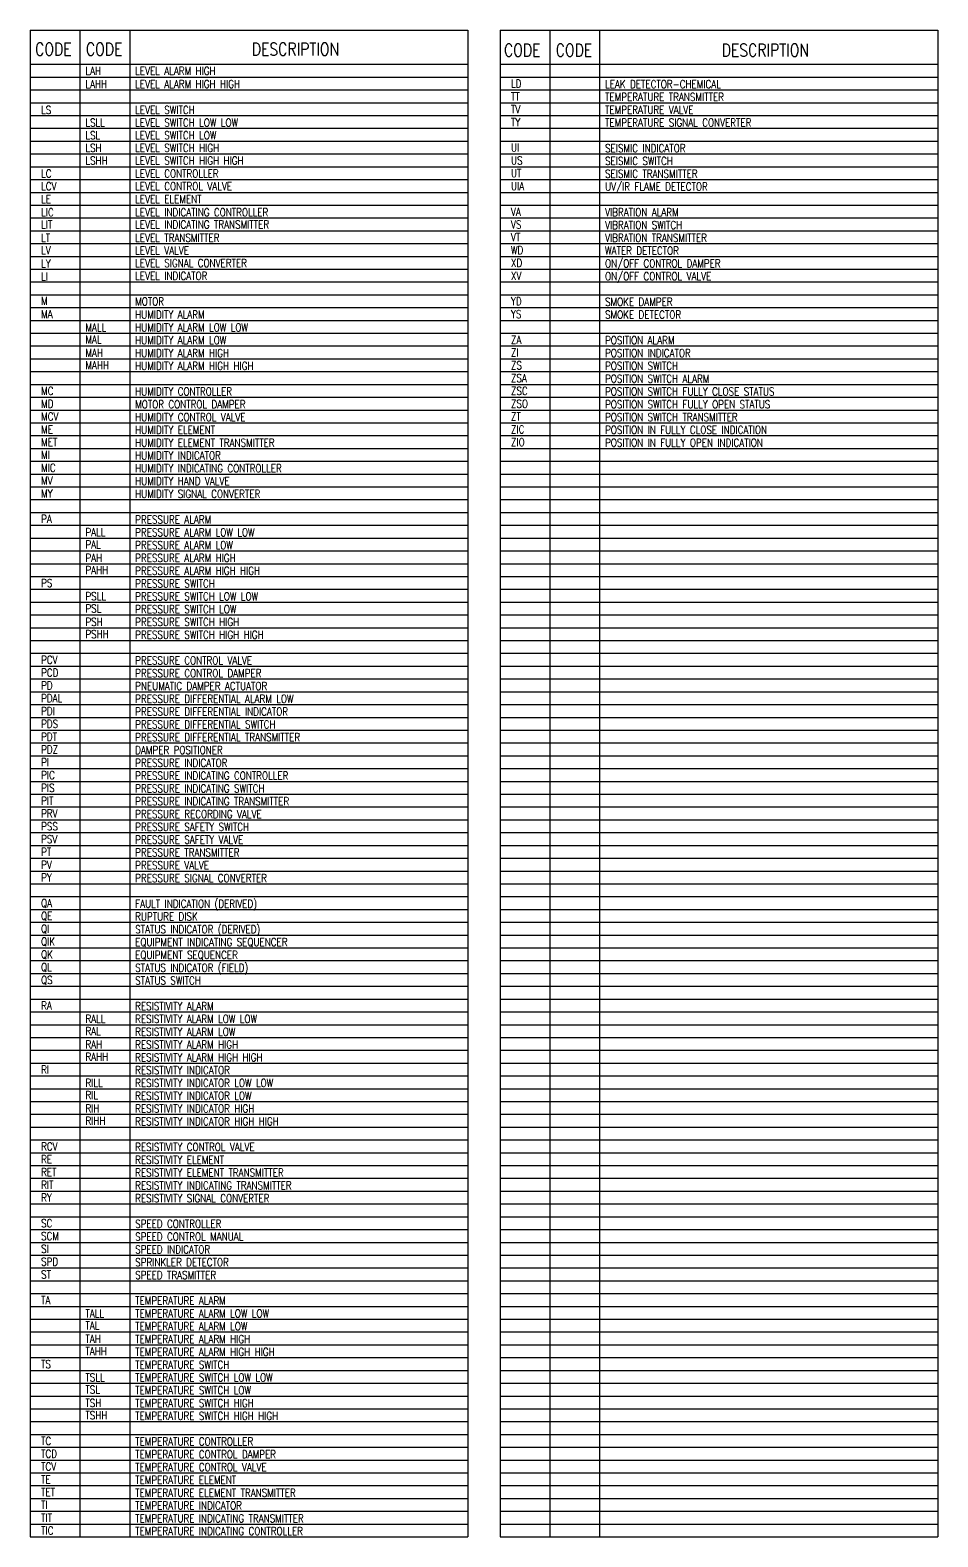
# Model space of a CAD drawing. Header units: millimetres. Extents: x 63 to 682, y 56 to 539.
# Drawn here: x 399 to 682.4, y 56 to 526.6 of the extents above; entities that cross this region are included whole.
import ezdxf

# ---------------------------------------------------------------- set-up
doc = ezdxf.new("R2010")
doc.units = ezdxf.units.MM
doc.header["$LTSCALE"] = 10
for name, color, linetype in [('MD-IS-2023-01-30', 10, 'Continuous'), ('XFAC-O-IS-001$0$M-DETL-02', 2, 'Continuous'), ('XFAC-O-IS-001$0$M-DETL-05', 5, 'Continuous'), ('XFAC-O-IS-001$0$M-DETL-TXT', 4, 'Continuous')]:
    doc.layers.add(name, color=color, linetype=linetype)
doc.styles.add('XFAC-O-IS-001$0$AA-TXT', font='simplex.shx', dxfattribs={"width": 0.8, "bigfont": 'CHINA.shx'})
doc.styles.add('XFAC-O-IS-001$0$BB-TXT', font='romand.shx', dxfattribs={"width": 0.8})

# ---------------------------------------------------------------- blocks, each defined once
blk = doc.blocks.new('XFAC-O-IS-001')
at = {"layer": 'XFAC-O-IS-001$0$M-DETL-02'}
for p, q in [((414.51, 526.62), (414.51, 55.95)), ((430.05, 526.62), (430.05, 55.95)), ((561.23, 526.62), (561.23, 55.95)), ((576.76, 526.62), (576.76, 55.95)), ((398.97, 511.95), (535.69, 511.95)), ((545.69, 511.95), (682.4, 511.95)), ((398.97, 507.95), (535.69, 507.95)), ((398.97, 503.95), (535.69, 503.95)), ((545.69, 507.95), (682.4, 507.95)), ((545.69, 503.95), (682.4, 503.95)), ((398.97, 499.95), (535.69, 499.95)), ((545.69, 499.95), (682.4, 499.95)), ((398.97, 495.95), (535.69, 495.95)), ((545.69, 495.95), (682.4, 495.95)), ((398.97, 491.95), (535.69, 491.95)), ((545.69, 491.95), (682.4, 491.95)), ((398.97, 487.95), (535.69, 487.95)), ((545.69, 487.95), (682.4, 487.95)), ((398.97, 483.95), (535.69, 483.95)), ((545.69, 483.95), (682.4, 483.95)), ((398.97, 479.95), (535.69, 479.95)), ((398.97, 475.95), (535.69, 475.95)), ((545.69, 479.95), (682.4, 479.95)), ((545.69, 475.95), (682.4, 475.95)), ((398.97, 471.95), (535.69, 471.95)), ((545.69, 471.95), (682.4, 471.95)), ((398.97, 467.95), (535.69, 467.95)), ((545.69, 467.95), (682.4, 467.95)), ((398.97, 463.95), (535.69, 463.95)), ((545.69, 463.95), (682.4, 463.95)), ((398.97, 459.95), (535.69, 459.95)), ((545.69, 459.95), (682.4, 459.95)), ((398.97, 455.95), (535.69, 455.95)), ((398.97, 451.95), (535.69, 451.95)), ((545.69, 455.95), (682.4, 455.95)), ((545.69, 451.95), (682.4, 451.95)), ((398.97, 447.95), (535.69, 447.95)), ((545.69, 447.95), (682.4, 447.95)), ((398.97, 443.95), (535.69, 443.95)), ((545.69, 443.95), (682.4, 443.95)), ((398.97, 439.95), (535.69, 439.95)), ((545.69, 439.95), (682.4, 439.95)), ((398.97, 435.95), (535.69, 435.95)), ((545.69, 435.95), (682.4, 435.95)), ((398.97, 431.95), (535.69, 431.95)), ((545.69, 431.95), (682.4, 431.95)), ((398.97, 427.95), (535.69, 427.95)), ((398.97, 423.95), (535.69, 423.95)), ((545.69, 427.95), (682.4, 427.95)), ((545.69, 423.95), (682.4, 423.95)), ((398.97, 419.95), (535.69, 419.95)), ((545.69, 419.95), (682.4, 419.95)), ((398.97, 415.95), (535.69, 415.95)), ((545.69, 415.95), (682.4, 415.95)), ((398.97, 411.95), (535.69, 411.95)), ((545.69, 411.95), (682.4, 411.95)), ((398.97, 407.95), (535.69, 407.95)), ((545.69, 407.95), (682.4, 407.95)), ((398.97, 403.95), (535.69, 403.95)), ((545.69, 403.95), (682.4, 403.95)), ((398.97, 399.95), (535.69, 399.95)), ((398.97, 395.95), (535.69, 395.95)), ((545.69, 399.95), (682.4, 399.95)), ((545.69, 395.95), (682.4, 395.95)), ((398.97, 391.95), (535.69, 391.95)), ((545.69, 391.95), (682.4, 391.95)), ((398.97, 387.95), (535.69, 387.95)), ((545.69, 387.95), (682.4, 387.95)), ((398.97, 383.95), (535.69, 383.95)), ((545.69, 383.95), (682.4, 383.95)), ((398.97, 379.95), (535.69, 379.95)), ((545.69, 379.95), (682.4, 379.95)), ((398.97, 375.95), (535.69, 375.95)), ((398.97, 371.95), (535.69, 371.95)), ((545.69, 375.95), (682.4, 375.95)), ((545.69, 371.95), (682.4, 371.95)), ((398.97, 367.95), (535.69, 367.95)), ((545.69, 367.95), (682.4, 367.95)), ((398.97, 363.95), (535.69, 363.95)), ((545.69, 363.95), (682.4, 363.95)), ((398.97, 359.95), (535.69, 359.95)), ((545.69, 359.95), (682.4, 359.95)), ((398.97, 355.95), (535.69, 355.95)), ((545.69, 355.95), (682.4, 355.95)), ((398.97, 351.95), (535.69, 351.95)), ((545.69, 351.95), (682.4, 351.95)), ((398.97, 347.95), (535.69, 347.95)), ((398.97, 343.95), (535.69, 343.95)), ((545.69, 347.95), (682.4, 347.95)), ((545.69, 343.95), (682.4, 343.95)), ((398.97, 339.95), (535.69, 339.95)), ((545.69, 339.95), (682.4, 339.95)), ((398.97, 335.95), (535.69, 335.95)), ((545.69, 335.95), (682.4, 335.95)), ((398.97, 331.95), (535.69, 331.95)), ((545.69, 331.95), (682.4, 331.95)), ((398.97, 327.95), (535.69, 327.95)), ((545.69, 327.95), (682.4, 327.95)), ((398.97, 323.95), (535.69, 323.95)), ((545.69, 323.95), (682.4, 323.95)), ((398.97, 319.95), (535.69, 319.95)), ((398.97, 315.95), (535.69, 315.95)), ((545.69, 319.95), (682.4, 319.95)), ((545.69, 315.95), (682.4, 315.95)), ((398.97, 311.95), (535.69, 311.95)), ((545.69, 311.95), (682.4, 311.95)), ((398.97, 307.95), (535.69, 307.95)), ((545.69, 307.95), (682.4, 307.95)), ((398.97, 303.95), (535.69, 303.95)), ((545.69, 303.95), (682.4, 303.95)), ((398.97, 299.95), (535.69, 299.95)), ((545.69, 299.95), (682.4, 299.95)), ((398.97, 295.95), (535.69, 295.95)), ((398.97, 291.95), (535.69, 291.95)), ((545.69, 295.95), (682.4, 295.95)), ((545.69, 291.95), (682.4, 291.95)), ((398.97, 287.95), (535.69, 287.95)), ((545.69, 287.95), (682.4, 287.95)), ((398.97, 283.95), (535.69, 283.95)), ((545.69, 283.95), (682.4, 283.95)), ((398.97, 279.95), (535.69, 279.95)), ((545.69, 279.95), (682.4, 279.95)), ((398.97, 275.95), (535.69, 275.95)), ((545.69, 275.95), (682.4, 275.95)), ((398.97, 271.95), (535.69, 271.95)), ((545.69, 271.95), (682.4, 271.95)), ((398.97, 267.95), (535.69, 267.95)), ((398.97, 263.95), (535.69, 263.95)), ((545.69, 267.95), (682.4, 267.95)), ((545.69, 263.95), (682.4, 263.95)), ((398.97, 259.95), (535.69, 259.95)), ((545.69, 259.95), (682.4, 259.95)), ((398.97, 255.95), (535.69, 255.95)), ((545.69, 255.95), (682.4, 255.95)), ((398.97, 251.95), (535.69, 251.95)), ((545.69, 251.95), (682.4, 251.95)), ((398.97, 247.95), (535.69, 247.95)), ((545.69, 247.95), (682.4, 247.95)), ((398.97, 243.95), (535.69, 243.95)), ((545.69, 243.95), (682.4, 243.95)), ((398.97, 239.95), (535.69, 239.95)), ((398.97, 235.95), (535.69, 235.95)), ((545.69, 239.95), (682.4, 239.95)), ((545.69, 235.95), (682.4, 235.95)), ((398.97, 231.95), (535.69, 231.95)), ((545.69, 231.95), (682.4, 231.95)), ((398.97, 227.95), (535.69, 227.95)), ((545.69, 227.95), (682.4, 227.95)), ((398.97, 223.95), (535.69, 223.95)), ((545.69, 223.95), (682.4, 223.95)), ((398.97, 219.95), (535.69, 219.95)), ((545.69, 219.95), (682.4, 219.95)), ((398.97, 215.95), (535.69, 215.95)), ((398.97, 211.95), (535.69, 211.95)), ((545.69, 215.95), (682.4, 215.95)), ((545.69, 211.95), (682.4, 211.95)), ((398.97, 207.95), (535.69, 207.95)), ((545.69, 207.95), (682.4, 207.95)), ((398.97, 203.95), (535.69, 203.95)), ((545.69, 203.95), (682.4, 203.95)), ((398.97, 199.95), (535.69, 199.95)), ((545.69, 199.95), (682.4, 199.95)), ((398.97, 195.95), (535.69, 195.95)), ((545.69, 195.95), (682.4, 195.95)), ((398.97, 191.95), (535.69, 191.95)), ((545.69, 191.95), (682.4, 191.95)), ((398.97, 187.95), (535.69, 187.95)), ((398.97, 183.95), (535.69, 183.95)), ((545.69, 187.95), (682.4, 187.95)), ((545.69, 183.95), (682.4, 183.95)), ((398.97, 179.95), (535.69, 179.95)), ((545.69, 179.95), (682.4, 179.95)), ((398.97, 175.95), (535.69, 175.95)), ((545.69, 175.95), (682.4, 175.95)), ((398.97, 171.95), (535.69, 171.95)), ((545.69, 171.95), (682.4, 171.95)), ((398.97, 167.95), (535.69, 167.95)), ((545.69, 167.95), (682.4, 167.95)), ((398.97, 163.95), (535.69, 163.95)), ((545.69, 163.95), (682.4, 163.95)), ((398.97, 159.95), (535.69, 159.95)), ((398.97, 155.95), (535.69, 155.95)), ((545.69, 159.95), (682.4, 159.95)), ((545.69, 155.95), (682.4, 155.95)), ((398.97, 151.95), (535.69, 151.95)), ((545.69, 151.95), (682.4, 151.95)), ((398.97, 147.95), (535.69, 147.95)), ((545.69, 147.95), (682.4, 147.95)), ((398.97, 143.95), (535.69, 143.95)), ((545.69, 143.95), (682.4, 143.95)), ((398.97, 139.95), (535.69, 139.95)), ((545.69, 139.95), (682.4, 139.95)), ((398.97, 135.95), (535.69, 135.95)), ((398.97, 131.95), (535.69, 131.95)), ((545.69, 135.95), (682.4, 135.95)), ((545.69, 131.95), (682.4, 131.95)), ((398.97, 127.95), (535.69, 127.95)), ((545.69, 127.95), (682.4, 127.95)), ((398.97, 123.95), (535.69, 123.95)), ((545.69, 123.95), (682.4, 123.95)), ((398.97, 119.95), (535.69, 119.95)), ((545.69, 119.95), (682.4, 119.95)), ((398.97, 115.95), (535.69, 115.95)), ((545.69, 115.95), (682.4, 115.95)), ((398.97, 111.95), (535.69, 111.95)), ((545.69, 111.95), (682.4, 111.95)), ((398.97, 107.95), (535.69, 107.95)), ((398.97, 103.95), (535.69, 103.95)), ((545.69, 107.95), (682.4, 107.95)), ((545.69, 103.95), (682.4, 103.95)), ((398.97, 99.95), (535.69, 99.95)), ((545.69, 99.95), (682.4, 99.95)), ((398.97, 95.95), (535.69, 95.95)), ((545.69, 95.95), (682.4, 95.95)), ((398.97, 91.95), (535.69, 91.95)), ((545.69, 91.95), (682.4, 91.95)), ((398.97, 87.95), (535.69, 87.95)), ((545.69, 87.95), (682.4, 87.95)), ((398.97, 83.95), (535.69, 83.95)), ((545.69, 83.95), (682.4, 83.95)), ((398.97, 79.95), (535.69, 79.95)), ((398.97, 75.95), (535.69, 75.95)), ((545.69, 79.95), (682.4, 79.95)), ((545.69, 75.95), (682.4, 75.95)), ((398.97, 71.95), (535.69, 71.95)), ((545.69, 71.95), (682.4, 71.95)), ((398.97, 67.95), (535.69, 67.95)), ((545.69, 67.95), (682.4, 67.95)), ((398.97, 63.95), (535.69, 63.95)), ((545.69, 63.95), (682.4, 63.95)), ((398.97, 59.95), (535.69, 59.95)), ((545.69, 59.95), (682.4, 59.95))]:
    blk.add_line(p, q, dxfattribs=at)
at = {"layer": 'XFAC-O-IS-001$0$M-DETL-05'}
for p, q in [((398.97, 526.62), (535.69, 526.62)), ((398.97, 526.62), (398.97, 55.95)), ((535.69, 526.62), (535.69, 55.95)), ((545.69, 526.62), (545.69, 55.95)), ((545.69, 526.62), (682.4, 526.62)), ((682.4, 526.62), (682.4, 55.95)), ((398.97, 515.95), (535.69, 515.95)), ((545.69, 515.95), (682.4, 515.95)), ((398.97, 55.95), (535.69, 55.95)), ((545.69, 55.95), (682.4, 55.95))]:
    blk.add_line(p, q, dxfattribs=at)
at = {"layer": 'XFAC-O-IS-001$0$M-DETL-TXT', "width": 0.8}
for s, height, style, p in [('CODE', 4, 'XFAC-O-IS-001$0$BB-TXT', (400.53, 518.68)), ('CODE', 4, 'XFAC-O-IS-001$0$BB-TXT', (416.38, 518.68)), ('DESCRIPTION', 4, 'XFAC-O-IS-001$0$BB-TXT', (468.18, 518.68)), ('CODE', 4, 'XFAC-O-IS-001$0$BB-TXT', (546.93, 518.37)), ('CODE', 4, 'XFAC-O-IS-001$0$BB-TXT', (563.09, 518.37)), ('DESCRIPTION', 4, 'XFAC-O-IS-001$0$BB-TXT', (614.9, 518.37)), ('LAH', 2.5, 'XFAC-O-IS-001$0$AA-TXT', (416.23, 512.63)), ('LEVEL ALARM HIGH', 2.5, 'XFAC-O-IS-001$0$AA-TXT', (431.77, 512.63)), ('LAHH', 2.5, 'XFAC-O-IS-001$0$AA-TXT', (416.23, 508.54)), ('LEVEL ALARM HIGH HIGH', 2.5, 'XFAC-O-IS-001$0$AA-TXT', (431.77, 508.54)), ('LD', 2.5, 'XFAC-O-IS-001$0$AA-TXT', (549.11, 508.66)), ('LEAK DETECTOR-CHEMICAL', 2.5, 'XFAC-O-IS-001$0$AA-TXT', (578.49, 508.49)), ('TT', 2.5, 'XFAC-O-IS-001$0$AA-TXT', (549.11, 504.66)), ('TEMPERATURE TRANSMITTER', 2.5, 'XFAC-O-IS-001$0$AA-TXT', (578.49, 504.49)), ('LS', 2.5, 'XFAC-O-IS-001$0$AA-TXT', (402.4, 500.43)), ('LSLL', 2.5, 'XFAC-O-IS-001$0$AA-TXT', (416.23, 496.47)), ('LEVEL SWITCH', 2.5, 'XFAC-O-IS-001$0$AA-TXT', (431.77, 500.43)), ('LEVEL SWITCH LOW LOW', 2.5, 'XFAC-O-IS-001$0$AA-TXT', (431.77, 496.47)), ('TV', 2.5, 'XFAC-O-IS-001$0$AA-TXT', (549.11, 500.66)), ('TY', 2.5, 'XFAC-O-IS-001$0$AA-TXT', (549.11, 496.66)), ('TEMPERATURE VALVE', 2.5, 'XFAC-O-IS-001$0$AA-TXT', (578.49, 500.49)), ('TEMPERATURE SIGNAL CONVERTER', 2.5, 'XFAC-O-IS-001$0$AA-TXT', (578.49, 496.49)), ('LSL', 2.5, 'XFAC-O-IS-001$0$AA-TXT', (416.23, 492.52)), ('LEVEL SWITCH LOW', 2.5, 'XFAC-O-IS-001$0$AA-TXT', (431.77, 492.52)), ('LSH', 2.5, 'XFAC-O-IS-001$0$AA-TXT', (416.23, 488.57)), ('LEVEL SWITCH HIGH', 2.5, 'XFAC-O-IS-001$0$AA-TXT', (431.77, 488.57)), ('UI', 2.5, 'XFAC-O-IS-001$0$AA-TXT', (549.11, 488.66)), ('SEISMIC INDICATOR', 2.5, 'XFAC-O-IS-001$0$AA-TXT', (578.49, 488.49)), ('LSHH', 2.5, 'XFAC-O-IS-001$0$AA-TXT', (416.23, 484.61)), ('LEVEL SWITCH HIGH HIGH', 2.5, 'XFAC-O-IS-001$0$AA-TXT', (431.77, 484.61)), ('US', 2.5, 'XFAC-O-IS-001$0$AA-TXT', (549.11, 484.66)), ('SEISMIC SWITCH', 2.5, 'XFAC-O-IS-001$0$AA-TXT', (578.49, 484.49)), ('LC', 2.5, 'XFAC-O-IS-001$0$AA-TXT', (402.4, 480.56)), ('LEVEL CONTROLLER', 2.5, 'XFAC-O-IS-001$0$AA-TXT', (431.77, 480.56)), ('UT', 2.5, 'XFAC-O-IS-001$0$AA-TXT', (549.11, 480.66)), ('SEISMIC TRANSMITTER', 2.5, 'XFAC-O-IS-001$0$AA-TXT', (578.49, 480.49)), ('LCV', 2.5, 'XFAC-O-IS-001$0$AA-TXT', (402.4, 476.59)), ('LEVEL CONTROL VALVE', 2.5, 'XFAC-O-IS-001$0$AA-TXT', (431.77, 476.59)), ('UIA', 2.5, 'XFAC-O-IS-001$0$AA-TXT', (549.11, 476.66)), ('UV/IR FLAME DETECTOR', 2.5, 'XFAC-O-IS-001$0$AA-TXT', (578.49, 476.49)), ('LE', 2.5, 'XFAC-O-IS-001$0$AA-TXT', (402.4, 472.61)), ('LIC', 2.5, 'XFAC-O-IS-001$0$AA-TXT', (402.4, 468.46)), ('LEVEL ELEMENT', 2.5, 'XFAC-O-IS-001$0$AA-TXT', (431.77, 472.61)), ('LEVEL INDICATING CONTROLLER', 2.5, 'XFAC-O-IS-001$0$AA-TXT', (431.77, 468.46)), ('VA', 2.5, 'XFAC-O-IS-001$0$AA-TXT', (549.11, 468.66)), ('VIBRATION ALARM', 2.5, 'XFAC-O-IS-001$0$AA-TXT', (578.49, 468.49)), ('LIT', 2.5, 'XFAC-O-IS-001$0$AA-TXT', (402.4, 464.66)), ('LEVEL INDICATING TRANSMITTER', 2.5, 'XFAC-O-IS-001$0$AA-TXT', (431.77, 464.66)), ('VS', 2.5, 'XFAC-O-IS-001$0$AA-TXT', (549.11, 464.66)), ('VIBRATION SWITCH', 2.5, 'XFAC-O-IS-001$0$AA-TXT', (578.49, 464.49)), ('LT', 2.5, 'XFAC-O-IS-001$0$AA-TXT', (402.4, 460.46)), ('LEVEL TRANSMITTER', 2.5, 'XFAC-O-IS-001$0$AA-TXT', (431.77, 460.52)), ('VT', 2.5, 'XFAC-O-IS-001$0$AA-TXT', (549.11, 460.66)), ('VIBRATION TRANSMITTER', 2.5, 'XFAC-O-IS-001$0$AA-TXT', (578.49, 460.49)), ('LV', 2.5, 'XFAC-O-IS-001$0$AA-TXT', (402.4, 456.66)), ('LEVEL VALVE', 2.5, 'XFAC-O-IS-001$0$AA-TXT', (431.77, 456.57)), ('WD', 2.5, 'XFAC-O-IS-001$0$AA-TXT', (549.11, 456.66)), ('WATER DETECTOR', 2.5, 'XFAC-O-IS-001$0$AA-TXT', (578.49, 456.49)), ('LY', 2.5, 'XFAC-O-IS-001$0$AA-TXT', (402.4, 452.43)), ('LEVEL SIGNAL CONVERTER', 2.5, 'XFAC-O-IS-001$0$AA-TXT', (431.77, 452.61)), ('XD', 2.5, 'XFAC-O-IS-001$0$AA-TXT', (549.11, 452.66)), ('ON/OFF CONTROL DAMPER', 2.5, 'XFAC-O-IS-001$0$AA-TXT', (578.49, 452.49)), ('LI', 2.5, 'XFAC-O-IS-001$0$AA-TXT', (402.4, 448.43)), ('LEVEL INDICATOR', 2.5, 'XFAC-O-IS-001$0$AA-TXT', (431.77, 448.61)), ('XV', 2.5, 'XFAC-O-IS-001$0$AA-TXT', (549.11, 448.66)), ('ON/OFF CONTROL VALVE', 2.5, 'XFAC-O-IS-001$0$AA-TXT', (578.49, 448.49)), ('M', 2.5, 'XFAC-O-IS-001$0$AA-TXT', (402.4, 440.78)), ('MOTOR', 2.5, 'XFAC-O-IS-001$0$AA-TXT', (431.77, 440.61)), ('YD', 2.5, 'XFAC-O-IS-001$0$AA-TXT', (549.11, 440.66)), ('SMOKE DAMPER', 2.5, 'XFAC-O-IS-001$0$AA-TXT', (578.49, 440.49)), ('MA', 2.5, 'XFAC-O-IS-001$0$AA-TXT', (402.4, 436.66)), ('HUMIDITY ALARM', 2.5, 'XFAC-O-IS-001$0$AA-TXT', (431.77, 436.49)), ('YS', 2.5, 'XFAC-O-IS-001$0$AA-TXT', (549.11, 436.66)), ('SMOKE DETECTOR', 2.5, 'XFAC-O-IS-001$0$AA-TXT', (578.49, 436.49)), ('MALL', 2.5, 'XFAC-O-IS-001$0$AA-TXT', (416.23, 432.52)), ('HUMIDITY ALARM LOW LOW', 2.5, 'XFAC-O-IS-001$0$AA-TXT', (431.77, 432.49)), ('MAL', 2.5, 'XFAC-O-IS-001$0$AA-TXT', (416.23, 428.69)), ('HUMIDITY ALARM LOW', 2.5, 'XFAC-O-IS-001$0$AA-TXT', (431.77, 428.49)), ('ZA', 2.5, 'XFAC-O-IS-001$0$AA-TXT', (549.11, 428.66)), ('POSITION ALARM', 2.5, 'XFAC-O-IS-001$0$AA-TXT', (578.49, 428.49)), ('MAH', 2.5, 'XFAC-O-IS-001$0$AA-TXT', (416.23, 424.52)), ('HUMIDITY ALARM HIGH', 2.5, 'XFAC-O-IS-001$0$AA-TXT', (431.77, 424.49)), ('ZI', 2.5, 'XFAC-O-IS-001$0$AA-TXT', (549.11, 424.66)), ('POSITION INDICATOR', 2.5, 'XFAC-O-IS-001$0$AA-TXT', (578.49, 424.49)), ('MAHH', 2.5, 'XFAC-O-IS-001$0$AA-TXT', (416.23, 420.69)), ('HUMIDITY ALARM HIGH HIGH', 2.5, 'XFAC-O-IS-001$0$AA-TXT', (431.77, 420.49)), ('ZS', 2.5, 'XFAC-O-IS-001$0$AA-TXT', (549.11, 420.66)), ('ZSA', 2.5, 'XFAC-O-IS-001$0$AA-TXT', (549.11, 416.66)), ('POSITION SWITCH', 2.5, 'XFAC-O-IS-001$0$AA-TXT', (578.49, 420.49)), ('POSITION SWITCH ALARM', 2.5, 'XFAC-O-IS-001$0$AA-TXT', (578.49, 416.49)), ('MC', 2.5, 'XFAC-O-IS-001$0$AA-TXT', (402.4, 412.66)), ('HUMIDITY CONTROLLER', 2.5, 'XFAC-O-IS-001$0$AA-TXT', (431.77, 412.49)), ('ZSC', 2.5, 'XFAC-O-IS-001$0$AA-TXT', (549.11, 412.66)), ('POSITION SWITCH FULLY CLOSE STATUS', 2.5, 'XFAC-O-IS-001$0$AA-TXT', (578.49, 412.49)), ('MD', 2.5, 'XFAC-O-IS-001$0$AA-TXT', (402.4, 408.66)), ('MOTOR CONTROL DAMPER', 2.5, 'XFAC-O-IS-001$0$AA-TXT', (431.77, 408.49)), ('ZSO', 2.5, 'XFAC-O-IS-001$0$AA-TXT', (549.11, 408.66)), ('POSITION SWITCH FULLY OPEN STATUS', 2.5, 'XFAC-O-IS-001$0$AA-TXT', (578.49, 408.49)), ('MCV', 2.5, 'XFAC-O-IS-001$0$AA-TXT', (402.4, 404.66)), ('HUMIDITY CONTROL VALVE', 2.5, 'XFAC-O-IS-001$0$AA-TXT', (431.77, 404.49)), ('ZT', 2.5, 'XFAC-O-IS-001$0$AA-TXT', (549.11, 404.66)), ('POSITION SWITCH TRANSMITTER', 2.5, 'XFAC-O-IS-001$0$AA-TXT', (578.49, 404.49)), ('ME', 2.5, 'XFAC-O-IS-001$0$AA-TXT', (402.4, 400.66)), ('HUMIDITY ELEMENT', 2.5, 'XFAC-O-IS-001$0$AA-TXT', (431.77, 400.49)), ('ZIC', 2.5, 'XFAC-O-IS-001$0$AA-TXT', (549.11, 400.66)), ('POSITION IN FULLY CLOSE INDICATION', 2.5, 'XFAC-O-IS-001$0$AA-TXT', (578.49, 400.49)), ('MET', 2.5, 'XFAC-O-IS-001$0$AA-TXT', (402.4, 396.66)), ('HUMIDITY ELEMENT TRANSMITTER', 2.5, 'XFAC-O-IS-001$0$AA-TXT', (431.77, 396.49)), ('ZIO', 2.5, 'XFAC-O-IS-001$0$AA-TXT', (549.11, 396.66)), ('POSITION IN FULLY OPEN INDICATION', 2.5, 'XFAC-O-IS-001$0$AA-TXT', (578.49, 396.49)), ('MI', 2.5, 'XFAC-O-IS-001$0$AA-TXT', (402.4, 392.66)), ('MIC', 2.5, 'XFAC-O-IS-001$0$AA-TXT', (402.4, 388.66)), ('HUMIDITY INDICATOR', 2.5, 'XFAC-O-IS-001$0$AA-TXT', (431.77, 392.49)), ('HUMIDITY INDICATING CONTROLLER', 2.5, 'XFAC-O-IS-001$0$AA-TXT', (431.77, 388.49)), ('MV', 2.5, 'XFAC-O-IS-001$0$AA-TXT', (402.4, 384.66)), ('HUMIDITY HAND VALVE', 2.5, 'XFAC-O-IS-001$0$AA-TXT', (431.77, 384.49)), ('MY', 2.5, 'XFAC-O-IS-001$0$AA-TXT', (402.4, 380.66)), ('HUMIDITY SIGNAL CONVERTER', 2.5, 'XFAC-O-IS-001$0$AA-TXT', (431.77, 380.49)), ('PA', 2.5, 'XFAC-O-IS-001$0$AA-TXT', (402.4, 372.66)), ('PRESSURE ALARM', 2.5, 'XFAC-O-IS-001$0$AA-TXT', (431.77, 372.49)), ('PALL', 2.5, 'XFAC-O-IS-001$0$AA-TXT', (416.23, 368.52)), ('PAL', 2.5, 'XFAC-O-IS-001$0$AA-TXT', (416.23, 364.69)), ('PRESSURE ALARM LOW LOW', 2.5, 'XFAC-O-IS-001$0$AA-TXT', (431.77, 368.49)), ('PAH', 2.5, 'XFAC-O-IS-001$0$AA-TXT', (416.23, 360.52)), ('PRESSURE ALARM LOW', 2.5, 'XFAC-O-IS-001$0$AA-TXT', (431.77, 364.49)), ('PRESSURE ALARM HIGH', 2.5, 'XFAC-O-IS-001$0$AA-TXT', (431.77, 360.49)), ('PAHH', 2.5, 'XFAC-O-IS-001$0$AA-TXT', (416.23, 356.69)), ('PRESSURE ALARM HIGH HIGH', 2.5, 'XFAC-O-IS-001$0$AA-TXT', (431.77, 356.49)), ('PS', 2.5, 'XFAC-O-IS-001$0$AA-TXT', (402.4, 352.66)), ('PRESSURE SWITCH', 2.5, 'XFAC-O-IS-001$0$AA-TXT', (431.77, 352.49)), ('PSLL', 2.5, 'XFAC-O-IS-001$0$AA-TXT', (416.23, 348.52)), ('PRESSURE SWITCH LOW LOW', 2.5, 'XFAC-O-IS-001$0$AA-TXT', (431.77, 348.49)), ('PSL', 2.5, 'XFAC-O-IS-001$0$AA-TXT', (416.23, 344.69)), ('PRESSURE SWITCH LOW', 2.5, 'XFAC-O-IS-001$0$AA-TXT', (431.77, 344.49)), ('PSH', 2.5, 'XFAC-O-IS-001$0$AA-TXT', (416.23, 340.52)), ('PSHH', 2.5, 'XFAC-O-IS-001$0$AA-TXT', (416.23, 336.69)), ('PRESSURE SWITCH HIGH', 2.5, 'XFAC-O-IS-001$0$AA-TXT', (431.77, 340.49)), ('PRESSURE SWITCH HIGH HIGH', 2.5, 'XFAC-O-IS-001$0$AA-TXT', (431.77, 336.49)), ('PCV', 2.5, 'XFAC-O-IS-001$0$AA-TXT', (402.4, 328.66)), ('PRESSURE CONTROL VALVE', 2.5, 'XFAC-O-IS-001$0$AA-TXT', (431.77, 328.49)), ('PCD', 2.5, 'XFAC-O-IS-001$0$AA-TXT', (402.4, 324.66)), ('PRESSURE CONTROL DAMPER', 2.5, 'XFAC-O-IS-001$0$AA-TXT', (431.77, 324.49)), ('PD', 2.5, 'XFAC-O-IS-001$0$AA-TXT', (402.4, 320.66)), ('PNEUMATIC DAMPER ACTUATOR', 2.5, 'XFAC-O-IS-001$0$AA-TXT', (431.77, 320.49)), ('PDAL', 2.5, 'XFAC-O-IS-001$0$AA-TXT', (402.4, 316.66)), ('PRESSURE DIFFERENTIAL ALARM LOW', 2.5, 'XFAC-O-IS-001$0$AA-TXT', (431.77, 316.49)), ('PDI', 2.5, 'XFAC-O-IS-001$0$AA-TXT', (402.4, 312.66)), ('PDS', 2.5, 'XFAC-O-IS-001$0$AA-TXT', (402.4, 308.66)), ('PRESSURE DIFFERENTIAL INDICATOR', 2.5, 'XFAC-O-IS-001$0$AA-TXT', (431.77, 312.49)), ('PRESSURE DIFFERENTIAL SWITCH', 2.5, 'XFAC-O-IS-001$0$AA-TXT', (431.77, 308.49)), ('PDT', 2.5, 'XFAC-O-IS-001$0$AA-TXT', (402.4, 304.66)), ('PRESSURE DIFFERENTIAL TRANSMITTER', 2.5, 'XFAC-O-IS-001$0$AA-TXT', (431.77, 304.49)), ('PDZ', 2.5, 'XFAC-O-IS-001$0$AA-TXT', (402.4, 300.66)), ('DAMPER POSITIONER', 2.5, 'XFAC-O-IS-001$0$AA-TXT', (431.77, 300.49)), ('PI', 2.5, 'XFAC-O-IS-001$0$AA-TXT', (402.4, 296.66)), ('PRESSURE INDICATOR', 2.5, 'XFAC-O-IS-001$0$AA-TXT', (431.77, 296.49)), ('PIC', 2.5, 'XFAC-O-IS-001$0$AA-TXT', (402.4, 292.66)), ('PRESSURE INDICATING CONTROLLER', 2.5, 'XFAC-O-IS-001$0$AA-TXT', (431.77, 292.49)), ('PIS', 2.5, 'XFAC-O-IS-001$0$AA-TXT', (402.4, 288.66)), ('PIT', 2.5, 'XFAC-O-IS-001$0$AA-TXT', (402.4, 284.66)), ('PRESSURE INDICATING SWITCH', 2.5, 'XFAC-O-IS-001$0$AA-TXT', (431.77, 288.49)), ('PRV', 2.5, 'XFAC-O-IS-001$0$AA-TXT', (402.4, 280.66)), ('PRESSURE INDICATING TRANSMITTER', 2.5, 'XFAC-O-IS-001$0$AA-TXT', (431.77, 284.49)), ('PRESSURE RECORDING VALVE', 2.5, 'XFAC-O-IS-001$0$AA-TXT', (431.77, 280.49)), ('PSS', 2.5, 'XFAC-O-IS-001$0$AA-TXT', (402.4, 276.66)), ('PRESSURE SAFETY SWITCH', 2.5, 'XFAC-O-IS-001$0$AA-TXT', (431.77, 276.49)), ('PSV', 2.5, 'XFAC-O-IS-001$0$AA-TXT', (402.4, 272.66)), ('PRESSURE SAFETY VALVE', 2.5, 'XFAC-O-IS-001$0$AA-TXT', (431.77, 272.49)), ('PT', 2.5, 'XFAC-O-IS-001$0$AA-TXT', (402.4, 268.66)), ('PRESSURE TRANSMITTER', 2.5, 'XFAC-O-IS-001$0$AA-TXT', (431.77, 268.49)), ('PV', 2.5, 'XFAC-O-IS-001$0$AA-TXT', (402.4, 264.66)), ('PRESSURE VALVE', 2.5, 'XFAC-O-IS-001$0$AA-TXT', (431.77, 264.49)), ('PY', 2.5, 'XFAC-O-IS-001$0$AA-TXT', (402.4, 260.66)), ('PRESSURE SIGNAL CONVERTER', 2.5, 'XFAC-O-IS-001$0$AA-TXT', (431.77, 260.49)), ('QA', 2.5, 'XFAC-O-IS-001$0$AA-TXT', (402.4, 252.66)), ('FAULT INDICATION (DERIVED)', 2.5, 'XFAC-O-IS-001$0$AA-TXT', (431.77, 252.49)), ('QE', 2.5, 'XFAC-O-IS-001$0$AA-TXT', (402.4, 248.66)), ('RUPTURE DISK', 2.5, 'XFAC-O-IS-001$0$AA-TXT', (431.77, 248.49)), ('QI', 2.5, 'XFAC-O-IS-001$0$AA-TXT', (402.4, 244.66)), ('STATUS INDICATOR (DERIVED)', 2.5, 'XFAC-O-IS-001$0$AA-TXT', (431.77, 244.49)), ('QIK', 2.5, 'XFAC-O-IS-001$0$AA-TXT', (402.4, 240.66)), ('EQUIPMENT INDICATING SEQUENCER', 2.5, 'XFAC-O-IS-001$0$AA-TXT', (431.77, 240.49)), ('QK', 2.5, 'XFAC-O-IS-001$0$AA-TXT', (402.4, 236.66)), ('STATUS INDICATOR (FIELD)', 2.5, 'XFAC-O-IS-001$0$AA-TXT', (431.77, 232.49)), ('EQUIPMENT SEQUENCER', 2.5, 'XFAC-O-IS-001$0$AA-TXT', (431.77, 236.49)), ('QL', 2.5, 'XFAC-O-IS-001$0$AA-TXT', (402.4, 232.66)), ('QS', 2.5, 'XFAC-O-IS-001$0$AA-TXT', (402.4, 228.66)), ('STATUS SWITCH', 2.5, 'XFAC-O-IS-001$0$AA-TXT', (431.77, 228.49)), ('RA', 2.5, 'XFAC-O-IS-001$0$AA-TXT', (402.4, 220.66)), ('RESISTIVITY ALARM', 2.5, 'XFAC-O-IS-001$0$AA-TXT', (431.77, 220.49)), ('RALL', 2.5, 'XFAC-O-IS-001$0$AA-TXT', (416.23, 216.52)), ('RESISTIVITY ALARM LOW LOW', 2.5, 'XFAC-O-IS-001$0$AA-TXT', (431.77, 216.49)), ('RAL', 2.5, 'XFAC-O-IS-001$0$AA-TXT', (416.23, 212.69)), ('RESISTIVITY ALARM LOW', 2.5, 'XFAC-O-IS-001$0$AA-TXT', (431.77, 212.49)), ('RAH', 2.5, 'XFAC-O-IS-001$0$AA-TXT', (416.23, 208.52)), ('RAHH', 2.5, 'XFAC-O-IS-001$0$AA-TXT', (416.23, 204.69)), ('RESISTIVITY ALARM HIGH', 2.5, 'XFAC-O-IS-001$0$AA-TXT', (431.77, 208.49)), ('RI', 2.5, 'XFAC-O-IS-001$0$AA-TXT', (402.4, 200.66)), ('RESISTIVITY ALARM HIGH HIGH', 2.5, 'XFAC-O-IS-001$0$AA-TXT', (431.77, 204.49)), ('RESISTIVITY INDICATOR', 2.5, 'XFAC-O-IS-001$0$AA-TXT', (431.77, 200.49)), ('RILL', 2.5, 'XFAC-O-IS-001$0$AA-TXT', (416.23, 196.52)), ('RESISTIVITY INDICATOR LOW LOW', 2.5, 'XFAC-O-IS-001$0$AA-TXT', (431.77, 196.49)), ('RIL', 2.5, 'XFAC-O-IS-001$0$AA-TXT', (416.23, 192.69)), ('RESISTIVITY INDICATOR LOW', 2.5, 'XFAC-O-IS-001$0$AA-TXT', (431.77, 192.49)), ('RIH', 2.5, 'XFAC-O-IS-001$0$AA-TXT', (416.23, 188.52)), ('RESISTIVITY INDICATOR HIGH', 2.5, 'XFAC-O-IS-001$0$AA-TXT', (431.77, 188.49)), ('RIHH', 2.5, 'XFAC-O-IS-001$0$AA-TXT', (416.23, 184.69)), ('RESISTIVITY INDICATOR HIGH HIGH', 2.5, 'XFAC-O-IS-001$0$AA-TXT', (431.77, 184.49)), ('RCV', 2.5, 'XFAC-O-IS-001$0$AA-TXT', (402.4, 176.66)), ('RESISTIVITY CONTROL VALVE', 2.5, 'XFAC-O-IS-001$0$AA-TXT', (431.77, 176.49)), ('RE', 2.5, 'XFAC-O-IS-001$0$AA-TXT', (402.4, 172.66)), ('RESISTIVITY ELEMENT', 2.5, 'XFAC-O-IS-001$0$AA-TXT', (431.77, 172.49)), ('RET', 2.5, 'XFAC-O-IS-001$0$AA-TXT', (402.4, 168.66)), ('RESISTIVITY ELEMENT TRANSMITTER', 2.5, 'XFAC-O-IS-001$0$AA-TXT', (431.77, 168.49)), ('RIT', 2.5, 'XFAC-O-IS-001$0$AA-TXT', (402.4, 164.66)), ('RESISTIVITY INDICATING TRANSMITTER', 2.5, 'XFAC-O-IS-001$0$AA-TXT', (431.77, 164.49)), ('RY', 2.5, 'XFAC-O-IS-001$0$AA-TXT', (402.4, 160.66)), ('RESISTIVITY SIGNAL CONVERTER', 2.5, 'XFAC-O-IS-001$0$AA-TXT', (431.77, 160.49)), ('SC', 2.5, 'XFAC-O-IS-001$0$AA-TXT', (402.4, 152.66)), ('SCM', 2.5, 'XFAC-O-IS-001$0$AA-TXT', (402.4, 148.66)), ('SPEED CONTROLLER', 2.5, 'XFAC-O-IS-001$0$AA-TXT', (431.77, 152.49)), ('SPEED CONTROL MANUAL', 2.5, 'XFAC-O-IS-001$0$AA-TXT', (431.77, 148.49)), ('SI', 2.5, 'XFAC-O-IS-001$0$AA-TXT', (402.4, 144.66)), ('SPEED INDICATOR', 2.5, 'XFAC-O-IS-001$0$AA-TXT', (431.77, 144.49)), ('SPD', 2.5, 'XFAC-O-IS-001$0$AA-TXT', (402.4, 140.66)), ('SPRINKLER DETECTOR', 2.5, 'XFAC-O-IS-001$0$AA-TXT', (431.77, 140.49)), ('ST', 2.5, 'XFAC-O-IS-001$0$AA-TXT', (402.4, 136.66)), ('SPEED TRASMITTER', 2.5, 'XFAC-O-IS-001$0$AA-TXT', (431.77, 136.49)), ('TA', 2.5, 'XFAC-O-IS-001$0$AA-TXT', (402.4, 128.66)), ('TEMPERATURE ALARM', 2.5, 'XFAC-O-IS-001$0$AA-TXT', (431.77, 128.49)), ('TALL', 2.5, 'XFAC-O-IS-001$0$AA-TXT', (416.23, 124.52)), ('TAL', 2.5, 'XFAC-O-IS-001$0$AA-TXT', (416.23, 120.69)), ('TEMPERATURE ALARM LOW LOW', 2.5, 'XFAC-O-IS-001$0$AA-TXT', (431.77, 124.49)), ('TEMPERATURE ALARM LOW', 2.5, 'XFAC-O-IS-001$0$AA-TXT', (431.77, 120.49)), ('TAH', 2.5, 'XFAC-O-IS-001$0$AA-TXT', (416.23, 116.52)), ('TEMPERATURE ALARM HIGH', 2.5, 'XFAC-O-IS-001$0$AA-TXT', (431.77, 116.49)), ('TAHH', 2.5, 'XFAC-O-IS-001$0$AA-TXT', (416.23, 112.69)), ('TEMPERATURE ALARM HIGH HIGH', 2.5, 'XFAC-O-IS-001$0$AA-TXT', (431.77, 112.49)), ('TS', 2.5, 'XFAC-O-IS-001$0$AA-TXT', (402.4, 108.66)), ('TEMPERATURE SWITCH', 2.5, 'XFAC-O-IS-001$0$AA-TXT', (431.77, 108.49)), ('TSLL', 2.5, 'XFAC-O-IS-001$0$AA-TXT', (416.23, 104.52)), ('TEMPERATURE SWITCH LOW LOW', 2.5, 'XFAC-O-IS-001$0$AA-TXT', (431.77, 104.49)), ('TSL', 2.5, 'XFAC-O-IS-001$0$AA-TXT', (416.23, 100.69)), ('TSH', 2.5, 'XFAC-O-IS-001$0$AA-TXT', (416.23, 96.52)), ('TEMPERATURE SWITCH LOW', 2.5, 'XFAC-O-IS-001$0$AA-TXT', (431.77, 100.49)), ('TEMPERATURE SWITCH HIGH', 2.5, 'XFAC-O-IS-001$0$AA-TXT', (431.77, 96.49)), ('TSHH', 2.5, 'XFAC-O-IS-001$0$AA-TXT', (416.23, 92.69)), ('TEMPERATURE SWITCH HIGH HIGH', 2.5, 'XFAC-O-IS-001$0$AA-TXT', (431.77, 92.49)), ('TC', 2.5, 'XFAC-O-IS-001$0$AA-TXT', (402.4, 84.66)), ('TEMPERATURE CONTROLLER', 2.5, 'XFAC-O-IS-001$0$AA-TXT', (431.77, 84.49)), ('TCD', 2.5, 'XFAC-O-IS-001$0$AA-TXT', (402.4, 80.66)), ('TEMPERATURE CONTROL DAMPER', 2.5, 'XFAC-O-IS-001$0$AA-TXT', (431.77, 80.49)), ('TCV', 2.5, 'XFAC-O-IS-001$0$AA-TXT', (402.4, 76.66)), ('TEMPERATURE CONTROL VALVE', 2.5, 'XFAC-O-IS-001$0$AA-TXT', (431.77, 76.49)), ('TE', 2.5, 'XFAC-O-IS-001$0$AA-TXT', (402.4, 72.66)), ('TET', 2.5, 'XFAC-O-IS-001$0$AA-TXT', (402.4, 68.66)), ('TEMPERATURE ELEMENT', 2.5, 'XFAC-O-IS-001$0$AA-TXT', (431.77, 72.49)), ('TEMPERATURE ELEMENT TRANSMITTER', 2.5, 'XFAC-O-IS-001$0$AA-TXT', (431.77, 68.49)), ('TI', 2.5, 'XFAC-O-IS-001$0$AA-TXT', (402.4, 64.66)), ('TEMPERATURE INDICATOR', 2.5, 'XFAC-O-IS-001$0$AA-TXT', (431.77, 64.49)), ('TIT', 2.5, 'XFAC-O-IS-001$0$AA-TXT', (402.4, 60.66)), ('TEMPERATURE INDICATING TRANSMITTER', 2.5, 'XFAC-O-IS-001$0$AA-TXT', (431.77, 60.49)), ('TIC', 2.5, 'XFAC-O-IS-001$0$AA-TXT', (402.4, 56.66)), ('TEMPERATURE INDICATING CONTROLLER', 2.5, 'XFAC-O-IS-001$0$AA-TXT', (431.77, 56.49))]:
    blk.add_text(s, height=height, dxfattribs=dict(at, style=style)).set_placement(p)

msp = doc.modelspace()

# ---------------------------------------------------------------- block references
at = {"layer": 'MD-IS-2023-01-30'}
msp.add_blockref('XFAC-O-IS-001', (0, 0), dxfattribs=at)

doc.saveas('drawing.dxf')
